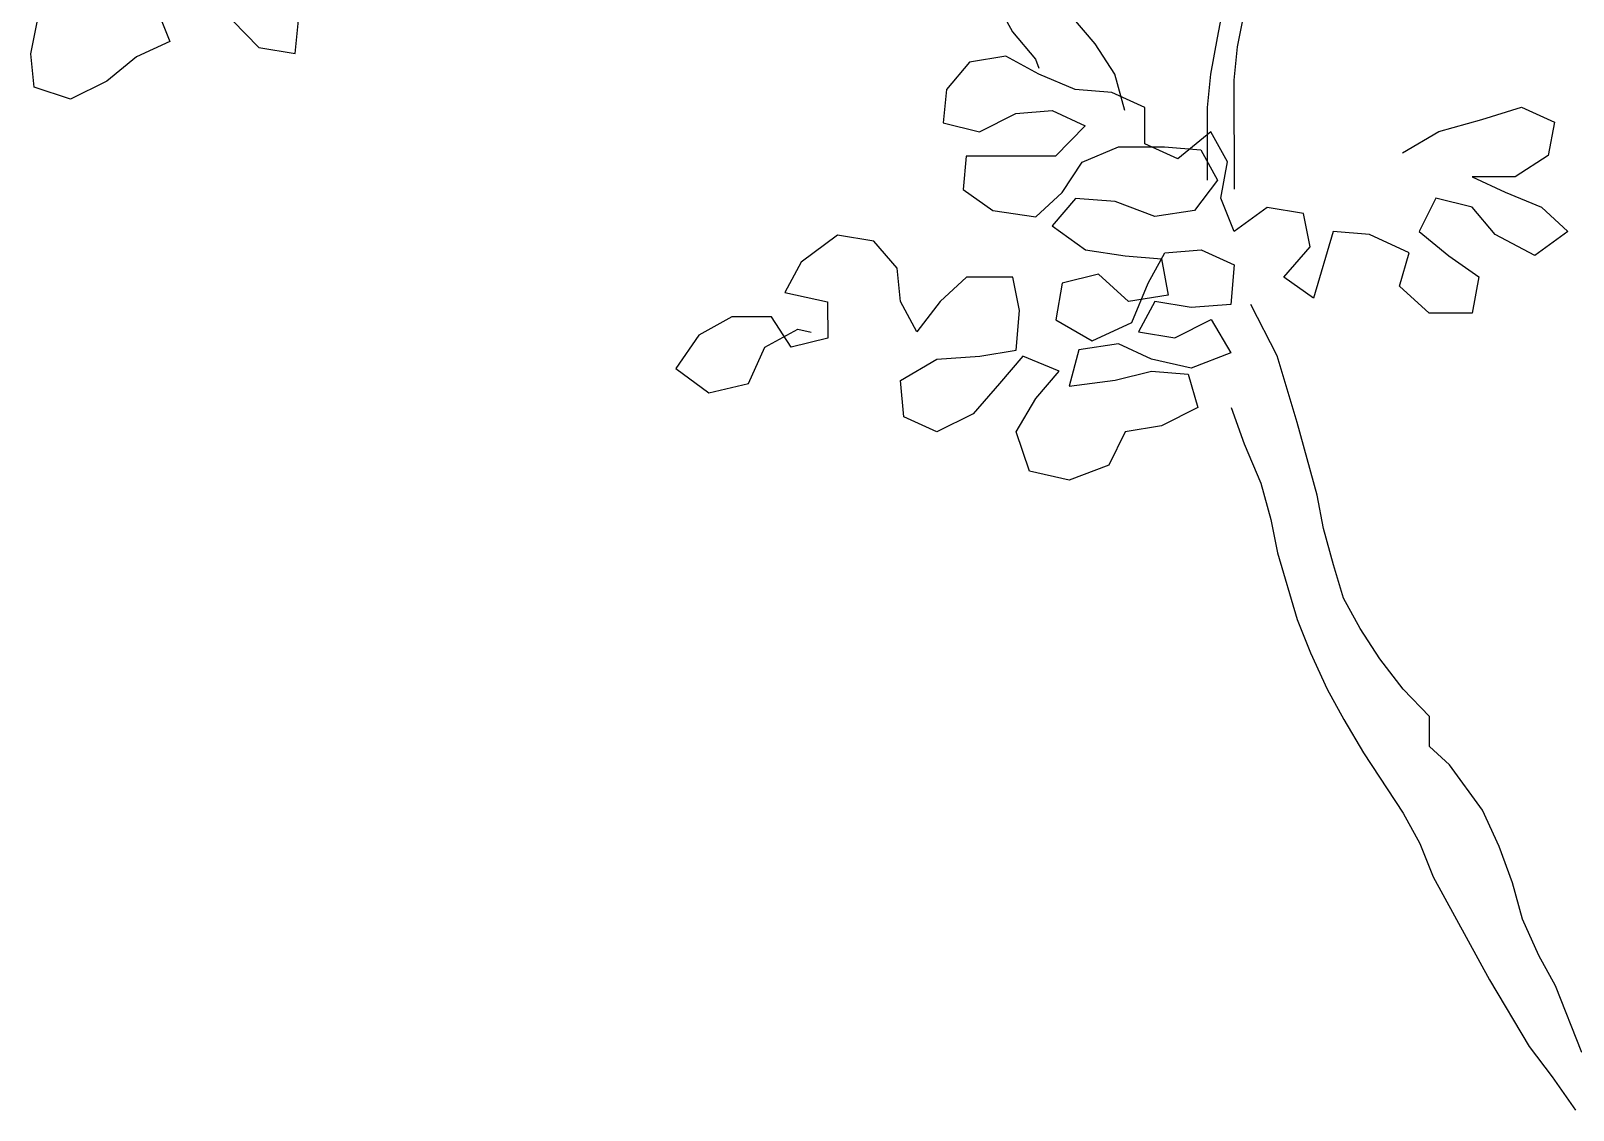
# Model space of a CAD drawing. Header units: inches. Extents: x 295786 to 300745, y 68261 to 70432.
# Drawn here: x 296241.89 to 296270.35, y 70265.01 to 70284.92 of the extents above; entities that cross this region are included whole.
import ezdxf

# ---------------------------------------------------------------- set-up
doc = ezdxf.new("R2010")
doc.units = ezdxf.units.IN
doc.header["$MEASUREMENT"] = 0
doc.layers.add('Tree', color=102, linetype='Continuous')

# ---------------------------------------------------------------- blocks, each defined once
blk = doc.blocks.new('T2')
at = {"layer": 'Tree', "color": 34}
for p, q in [((18.389, 163.209), (18.173, 164.302)), ((25.646, 164.395), (25.104, 163.402)), ((17.523, 164.004), (17.739, 162.912)), ((22.396, 163.008), (23.155, 163.9)), ((25.104, 163.402), (24.345, 162.51)), ((17.739, 162.912), (17.846, 161.82)), ((18.604, 162.018), (18.389, 163.209)), ((21.745, 162.015), (22.396, 163.008)), ((17.846, 161.82), (17.842, 158.246)), ((18.711, 160.926), (18.604, 162.018)), ((21.419, 160.824), (21.745, 162.015)), ((16.429, 152.787), (17.297, 154.474)), ((15.777, 150.603), (16.429, 152.787)), ((15.125, 148.221), (15.777, 150.603)), ((17.943, 151.098), (17.509, 149.907)), ((17.509, 149.907), (16.966, 148.617)), ((16.966, 148.617), (16.64, 147.426)), ((14.907, 147.129), (15.125, 148.221)), ((14.581, 145.938), (14.907, 147.129)), ((16.64, 147.426), (16.422, 146.334)), ((16.422, 146.334), (15.77, 144.15)), ((14.255, 144.847), (14.581, 145.938)), ((13.712, 143.854), (14.255, 144.847)), ((15.77, 144.15), (15.336, 143.059)), ((13.062, 142.862), (13.712, 143.854)), ((15.336, 143.059), (14.793, 141.868)), ((12.302, 141.87), (13.062, 142.862)), ((11.435, 140.977), (12.302, 141.87)), ((14.793, 141.868), (14.251, 140.876)), ((11.434, 139.984), (11.435, 140.977)), ((14.251, 140.876), (13.6, 139.784)), ((10.784, 139.389), (11.434, 139.984)), ((13.6, 139.784), (12.298, 137.8)), ((9.699, 137.901), (10.784, 139.389)), ((9.156, 136.71), (9.699, 137.901)), ((12.298, 137.8), (11.756, 136.807)), ((8.722, 135.519), (9.156, 136.71)), ((11.756, 136.807), (11.322, 135.716)), ((8.396, 134.328), (8.722, 135.519)), ((11.322, 135.716), (9.477, 132.342)), ((7.853, 133.137), (8.396, 134.328)), ((7.311, 132.145), (7.853, 133.137)), ((6.442, 129.962), (7.311, 132.145)), ((9.477, 132.342), (8.175, 130.159)), ((8.175, 130.159), (7.416, 129.167)), ((7.416, 129.167), (6.657, 128.075))]:
    blk.add_line(p, q, dxfattribs=at)
at = {"layer": 'Tree'}
for p, q in [((48.605, 162.688), (48.497, 163.78)), ((50.663, 163.778), (49.796, 162.885)), ((53.155, 164.173), (52.72, 163.081)), ((57.269, 162.68), (57.053, 163.773)), ((49.796, 162.885), (48.605, 162.688)), ((52.72, 163.081), (53.803, 162.584)), ((24.236, 162.013), (25.319, 162.608)), ((24.345, 162.51), (24.236, 162.212)), ((25.319, 162.608), (26.511, 162.408)), ((26.511, 162.408), (27.268, 161.514)), ((53.803, 162.584), (54.777, 161.789)), ((57.159, 161.589), (57.269, 162.68)), ((23.044, 161.518), (24.236, 162.013)), ((54.777, 161.789), (55.968, 161.192)), ((20.769, 160.924), (21.853, 161.42)), ((21.853, 161.42), (23.044, 161.518)), ((27.268, 161.514), (27.375, 160.422)), ((55.968, 161.192), (57.159, 161.589)), ((8.423, 160.934), (7.339, 160.439)), ((9.722, 160.536), (8.423, 160.934)), ((18.709, 158.543), (18.711, 160.926)), ((20.768, 159.733), (20.769, 160.924)), ((23.801, 160.822), (22.718, 160.327)), ((24.993, 160.722), (23.801, 160.822)), ((26.183, 160.125), (24.993, 160.722)), ((7.339, 160.439), (7.555, 159.347)), ((11.129, 160.138), (9.722, 160.536)), ((22.718, 160.327), (23.692, 159.333)), ((27.375, 160.422), (26.183, 160.125)), ((12.32, 159.442), (11.129, 160.138)), ((18.06, 159.139), (18.602, 160.132)), ((18.602, 160.132), (19.684, 159.237)), ((19.684, 159.237), (20.768, 159.733)), ((7.555, 159.347), (8.637, 158.651)), ((18.927, 159.536), (18.384, 158.543)), ((20.118, 159.634), (18.927, 159.536)), ((21.634, 159.633), (20.118, 159.634)), ((22.825, 159.135), (21.634, 159.633)), ((23.692, 159.333), (26.616, 159.331)), ((26.616, 159.331), (26.723, 158.239)), ((18.275, 157.948), (18.06, 159.139)), ((23.474, 158.142), (22.825, 159.135)), ((8.637, 158.651), (10.045, 158.65)), ((10.045, 158.65), (8.961, 158.154)), ((18.384, 158.543), (19.141, 157.55)), ((26.723, 158.239), (25.748, 157.545)), ((8.961, 158.154), (7.769, 157.659)), ((10.044, 157.657), (11.235, 157.954)), ((11.235, 157.954), (11.776, 156.861)), ((17.841, 156.856), (18.275, 157.948)), ((20.441, 157.35), (21.741, 157.846)), ((21.741, 157.846), (23.04, 157.944)), ((23.04, 157.944), (23.798, 157.05)), ((24.339, 157.347), (23.474, 158.142)), ((7.769, 157.659), (6.902, 156.865)), ((9.285, 156.764), (10.044, 157.657)), ((15.349, 156.362), (15.567, 157.454)), ((15.567, 157.454), (16.759, 157.651)), ((16.759, 157.651), (17.841, 156.856)), ((19.141, 157.55), (20.441, 157.35)), ((25.748, 157.545), (24.339, 157.347)), ((6.902, 156.865), (7.984, 156.07)), ((7.984, 156.07), (9.285, 156.764)), ((11.776, 156.861), (10.8, 156.068)), ((12.1, 156.166), (13.4, 156.761)), ((13.4, 156.761), (14.592, 156.859)), ((14.592, 156.859), (15.239, 154.674)), ((23.798, 157.05), (22.714, 156.256)), ((29.645, 156.548), (30.837, 156.746)), ((30.837, 156.746), (32.027, 155.852)), ((12.424, 155.074), (12.1, 156.166)), ((16.215, 155.368), (15.349, 156.362)), ((18.923, 156.26), (17.84, 155.764)), ((20.114, 156.159), (18.923, 156.26)), ((22.714, 156.256), (21.414, 156.059)), ((28.886, 155.656), (29.645, 156.548)), ((10.8, 156.068), (9.825, 155.374)), ((17.84, 155.764), (17.947, 154.473)), ((20.223, 155.961), (20.005, 154.77)), ((20.655, 155.166), (20.114, 156.159)), ((21.414, 156.059), (20.223, 155.961)), ((28.777, 154.564), (28.886, 155.656)), ((32.027, 155.852), (32.568, 154.858)), ((9.825, 155.374), (10.04, 154.182)), ((15.239, 154.674), (16.215, 155.368)), ((21.195, 153.875), (20.655, 155.166)), ((21.304, 154.57), (22.28, 155.463)), ((22.28, 155.463), (23.471, 155.164)), ((23.471, 155.164), (23.686, 153.972)), ((24.878, 154.269), (25.096, 155.361)), ((25.096, 155.361), (26.612, 155.36)), ((26.612, 155.36), (27.477, 154.565)), ((11.448, 154.181), (12.424, 155.074)), ((20.005, 154.77), (21.304, 154.57)), ((32.568, 154.858), (31.16, 154.562)), ((10.04, 154.182), (11.448, 154.181)), ((17.947, 154.473), (19.246, 154.373)), ((19.246, 154.373), (20.438, 154.571)), ((20.438, 154.571), (20.978, 153.577)), ((24.985, 152.978), (24.878, 154.269)), ((27.477, 154.565), (28.235, 153.571)), ((28.235, 153.571), (28.777, 154.564)), ((31.16, 154.562), (31.159, 153.37)), ((18.596, 153.977), (17.945, 152.885)), ((19.787, 153.38), (18.596, 153.977)), ((22.494, 153.278), (21.195, 153.875)), ((23.686, 153.972), (22.494, 153.278)), ((32.134, 153.667), (31.7, 153.568)), ((33.216, 153.071), (32.134, 153.667)), ((32.35, 153.071), (33, 154.064)), ((33, 154.064), (34.3, 154.063)), ((34.3, 154.063), (35.382, 153.466)), ((20.978, 153.577), (19.787, 153.38)), ((20.544, 152.684), (21.628, 153.18)), ((21.628, 153.18), (22.927, 152.98)), ((31.159, 153.37), (32.35, 153.071)), ((35.382, 153.466), (36.139, 152.373)), ((17.945, 152.885), (19.244, 152.388)), ((19.244, 152.388), (20.544, 152.684)), ((22.927, 152.98), (23.251, 151.789)), ((23.576, 152.285), (24.768, 152.78)), ((24.768, 152.78), (25.525, 151.886)), ((26.176, 152.779), (24.985, 152.978)), ((27.584, 152.678), (26.176, 152.779)), ((28.775, 151.982), (27.584, 152.678)), ((33.756, 151.879), (33.216, 153.071)), ((19.352, 152.189), (19.026, 151.097)), ((20.544, 152.287), (19.352, 152.189)), ((21.735, 151.988), (20.544, 152.287)), ((24.334, 151.39), (23.576, 152.285)), ((36.139, 152.373), (35.056, 151.58)), ((23.251, 151.789), (21.735, 151.988)), ((25.525, 151.886), (26.391, 150.892)), ((28.665, 150.791), (28.775, 151.982)), ((35.056, 151.58), (33.756, 151.879)), ((24.982, 150.298), (24.334, 151.39)), ((19.026, 151.097), (20.217, 150.5)), ((26.391, 150.892), (27.582, 150.296)), ((27.582, 150.296), (28.665, 150.791)), ((20.217, 150.5), (21.408, 150.301)), ((21.408, 150.301), (21.949, 149.208)), ((24.548, 149.008), (24.982, 150.298)), ((21.949, 149.208), (23.248, 148.711)), ((23.248, 148.711), (24.548, 149.008))]:
    blk.add_line(p, q, dxfattribs=at)

msp = doc.modelspace()

# ---------------------------------------------------------------- block references
at = {"layer": 'Tree', "xscale": -0.5632000000000001, "yscale": 0.5632000000000001, "zscale": 0.5632000000000001}
msp.add_blockref('T2', (296274.14351069, 70192.87553544), dxfattribs=at)

doc.saveas('drawing.dxf')
